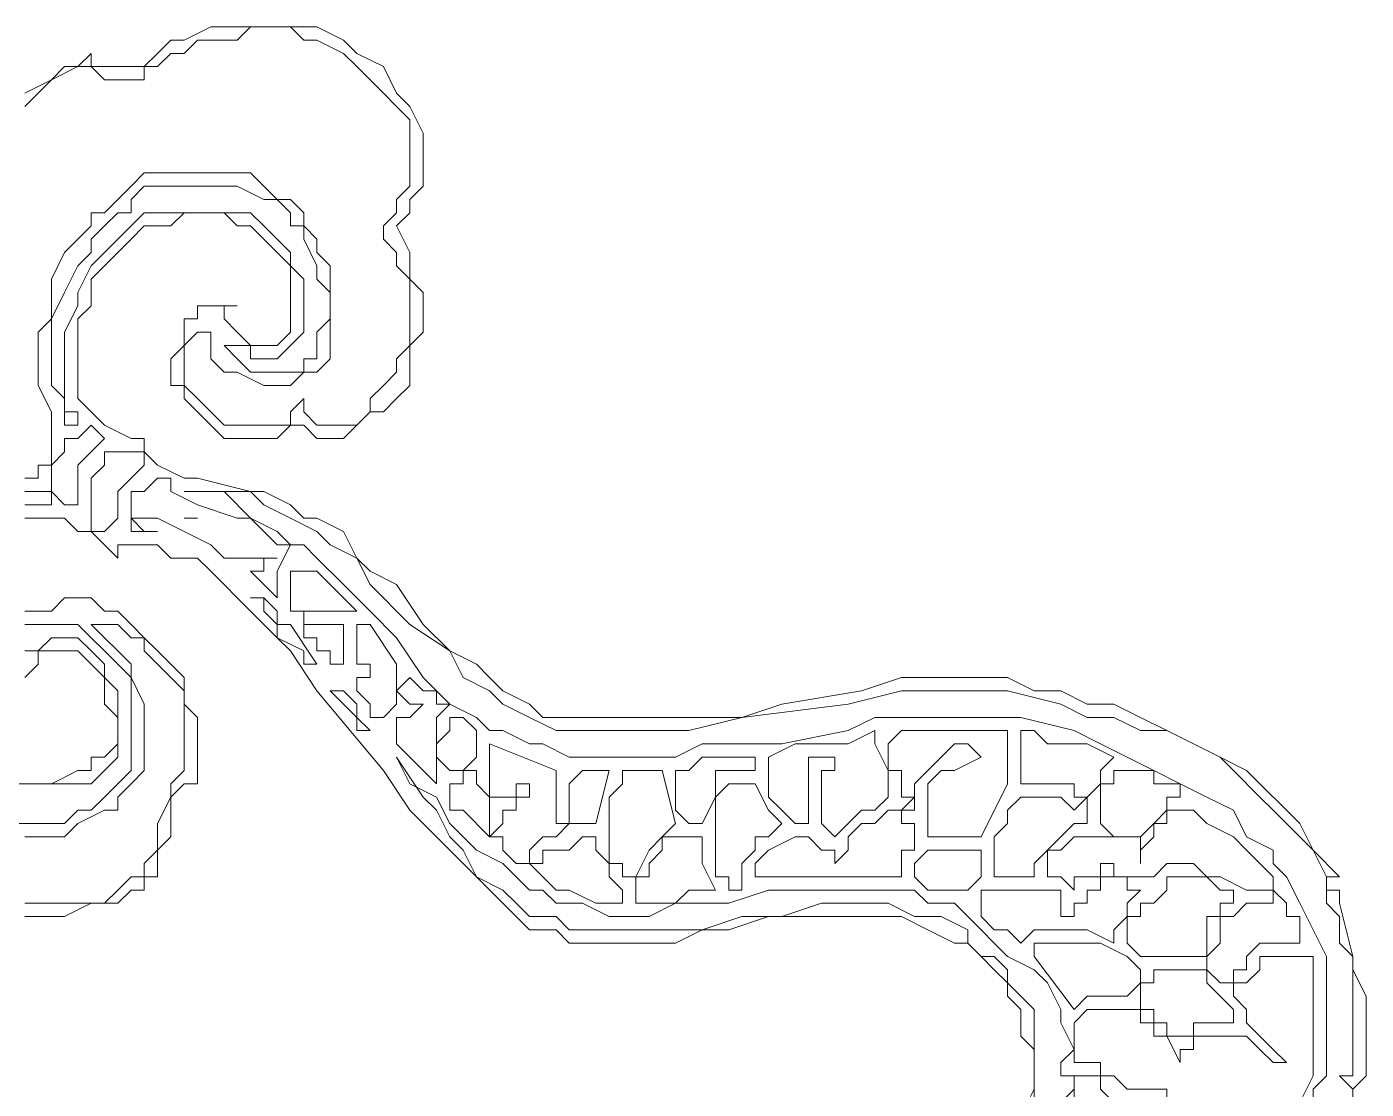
# Model space of a CAD drawing. Extents: x -66030 to 95157, y -13132 to 45879.
# Drawn here: x -15811.2 to -15417.3, y 15077 to 15389.5 of the extents above; entities that cross this region are included whole.
import ezdxf

# ---------------------------------------------------------------- set-up
doc = ezdxf.new("R2010")
doc.units = 0
doc.header["$LTSCALE"] = 100
doc.header["$MEASUREMENT"] = 0
doc.layers.get('0').update_dxf_attribs({"linetype": 'CONTINUOUS'})

msp = doc.modelspace()

# ---------------------------------------------------------------- linework, layer by layer
at = {"lineweight": 0}
for points in [[(-15811.81, 15366.05), (-15807.91, 15369.96), (-15804, 15373.86), (-15796.19, 15377.77), (-15792.28, 15377.77), (-15788.38, 15373.86), (-15784.47, 15373.86), (-15780.57, 15373.86), (-15780.57, 15373.86), (-15776.66, 15373.86), (-15776.66, 15377.77), (-15772.75, 15377.77), (-15768.85, 15381.68), (-15768.85, 15381.68), (-15764.94, 15381.68), (-15761.04, 15385.58), (-15753.22, 15385.58), (-15749.32, 15385.58), (-15745.41, 15389.49), (-15741.51, 15389.49), (-15733.69, 15389.49), (-15729.79, 15385.58), (-15725.88, 15385.58), (-15718.07, 15381.68), (-15714.16, 15377.77), (-15710.26, 15373.86), (-15706.35, 15369.96), (-15702.45, 15366.05), (-15698.54, 15362.15), (-15698.54, 15358.24), (-15698.54, 15354.34), (-15698.54, 15350.43), (-15698.54, 15346.52), (-15698.54, 15342.62), (-15698.54, 15342.62), (-15702.45, 15338.71), (-15702.45, 15334.81), (-15706.35, 15330.9), (-15706.35, 15330.9), (-15706.35, 15326.99), (-15706.35, 15326.99), (-15706.35, 15326.99), (-15702.45, 15323.09), (-15702.45, 15319.18), (-15698.54, 15315.28), (-15698.54, 15311.37), (-15698.54, 15311.37), (-15698.54, 15307.46), (-15698.54, 15303.56), (-15698.54, 15299.65), (-15698.54, 15295.75), (-15702.45, 15291.84), (-15702.45, 15287.93), (-15706.35, 15284.03), (-15710.26, 15280.12), (-15710.26, 15276.22), (-15714.16, 15272.31), (-15718.07, 15272.31), (-15721.98, 15272.31), (-15725.88, 15272.31), (-15725.88, 15272.31), (-15729.79, 15276.22), (-15729.79, 15276.22), (-15729.79, 15276.22), (-15729.79, 15276.22), (-15729.79, 15280.12), (-15729.79, 15280.12), (-15729.79, 15280.12), (-15733.69, 15276.22), (-15733.69, 15276.22), (-15733.69, 15272.31), (-15737.6, 15272.31), (-15741.51, 15272.31), (-15745.41, 15272.31), (-15749.32, 15272.31), (-15749.32, 15272.31), (-15753.22, 15272.31), (-15757.13, 15276.22), (-15757.13, 15276.22), (-15761.04, 15280.12), (-15761.04, 15280.12), (-15764.94, 15284.03), (-15764.94, 15287.93), (-15764.94, 15287.93), (-15764.94, 15291.84), (-15764.94, 15295.75), (-15761.04, 15299.65), (-15761.04, 15299.65), (-15761.04, 15299.65), (-15757.13, 15299.65), (-15757.13, 15295.75), (-15757.13, 15291.84), (-15757.13, 15291.84), (-15753.22, 15287.93), (-15749.32, 15287.93), (-15741.51, 15284.03), (-15737.6, 15284.03), (-15737.6, 15284.03), (-15733.69, 15284.03), (-15729.79, 15287.93), (-15725.88, 15287.93), (-15721.98, 15291.84), (-15721.98, 15295.75), (-15721.98, 15299.65), (-15721.98, 15303.56), (-15721.98, 15307.46), (-15721.98, 15311.37), (-15721.98, 15315.28), (-15721.98, 15319.18), (-15725.88, 15323.09), (-15725.88, 15326.99), (-15729.79, 15330.9), (-15729.79, 15334.81), (-15733.69, 15338.71), (-15737.6, 15338.71), (-15741.51, 15342.62), (-15745.41, 15346.52), (-15749.32, 15346.52), (-15757.13, 15346.52), (-15761.04, 15346.52), (-15764.94, 15346.52), (-15772.75, 15346.52), (-15776.66, 15346.52), (-15780.57, 15342.62), (-15784.47, 15338.71), (-15788.38, 15334.81), (-15792.28, 15334.81), (-15792.28, 15330.9), (-15796.19, 15326.99), (-15800.1, 15323.09), (-15804, 15315.28), (-15804, 15311.37), (-15804, 15303.56), (-15807.91, 15299.65), (-15807.91, 15295.75), (-15807.91, 15291.84), (-15807.91, 15287.93), (-15807.91, 15284.03), (-15804, 15276.22), (-15804, 15276.22), (-15804, 15272.31), (-15804, 15268.4), (-15804, 15268.4), (-15804, 15264.5), (-15804, 15264.5), (-15804, 15260.59), (-15807.91, 15260.59), (-15807.91, 15256.69), (-15811.81, 15256.69)], [(-15811.81, 15369.96), (-15804, 15373.86), (-15800.1, 15377.77), (-15796.19, 15377.77), (-15792.28, 15381.68), (-15792.28, 15377.77), (-15784.47, 15377.77), (-15784.47, 15377.77), (-15780.57, 15377.77), (-15780.57, 15377.77), (-15776.66, 15377.77), (-15772.75, 15381.68), (-15768.85, 15385.58), (-15764.94, 15385.58), (-15757.13, 15389.49), (-15749.32, 15389.49), (-15737.6, 15389.49), (-15733.69, 15389.49), (-15725.88, 15389.49), (-15718.07, 15385.58), (-15714.16, 15381.68), (-15706.35, 15377.77), (-15702.45, 15369.96), (-15698.54, 15366.05), (-15694.64, 15358.24), (-15694.64, 15354.34), (-15694.64, 15350.43), (-15694.64, 15346.52), (-15694.64, 15342.62), (-15698.54, 15338.71), (-15698.54, 15334.81), (-15702.45, 15330.9), (-15702.45, 15330.9), (-15698.54, 15323.09), (-15698.54, 15315.28), (-15694.64, 15311.37), (-15694.64, 15307.46), (-15694.64, 15303.56), (-15694.64, 15299.65), (-15698.54, 15295.75), (-15698.54, 15287.93), (-15698.54, 15284.03), (-15702.45, 15280.12), (-15706.35, 15276.22), (-15710.26, 15276.22), (-15714.16, 15272.31), (-15718.07, 15268.4), (-15718.07, 15268.4), (-15721.98, 15268.4), (-15725.88, 15268.4), (-15729.79, 15272.31), (-15733.69, 15272.31), (-15737.6, 15268.4), (-15737.6, 15268.4), (-15741.51, 15268.4), (-15745.41, 15268.4), (-15753.22, 15268.4), (-15757.13, 15272.31), (-15761.04, 15276.22), (-15761.04, 15276.22), (-15764.94, 15280.12), (-15764.94, 15284.03), (-15768.85, 15284.03), (-15768.85, 15287.93), (-15768.85, 15291.84), (-15768.85, 15291.84), (-15764.94, 15295.75), (-15764.94, 15299.65), (-15764.94, 15303.56), (-15761.04, 15303.56), (-15761.04, 15307.46), (-15757.13, 15307.46), (-15753.22, 15307.46), (-15749.32, 15307.46), (-15753.22, 15307.46), (-15753.22, 15303.56), (-15749.32, 15299.65), (-15749.32, 15299.65), (-15749.32, 15299.65), (-15745.41, 15295.75), (-15745.41, 15295.75), (-15741.51, 15295.75), (-15737.6, 15295.75), (-15733.69, 15299.65), (-15733.69, 15299.65), (-15733.69, 15303.56), (-15733.69, 15303.56), (-15733.69, 15307.46), (-15733.69, 15311.37), (-15733.69, 15315.28), (-15733.69, 15319.18), (-15737.6, 15323.09), (-15737.6, 15323.09), (-15741.51, 15326.99), (-15741.51, 15326.99), (-15745.41, 15330.9), (-15749.32, 15330.9), (-15753.22, 15334.81), (-15761.04, 15334.81), (-15764.94, 15334.81), (-15768.85, 15330.9), (-15772.75, 15330.9), (-15776.66, 15330.9), (-15780.57, 15326.99), (-15784.47, 15323.09), (-15788.38, 15319.18), (-15792.28, 15315.28), (-15792.28, 15307.46), (-15796.19, 15303.56), (-15796.19, 15295.75), (-15796.19, 15291.84), (-15796.19, 15284.03), (-15796.19, 15280.12), (-15792.28, 15276.22), (-15788.38, 15272.31), (-15788.38, 15272.31), (-15780.57, 15268.4), (-15776.66, 15268.4), (-15776.66, 15264.5), (-15772.75, 15260.59), (-15772.75, 15260.59), (-15764.94, 15256.69), (-15761.04, 15256.69), (-15745.41, 15252.78), (-15741.51, 15252.78), (-15733.69, 15248.87), (-15729.79, 15244.97), (-15725.88, 15244.97), (-15725.88, 15244.97), (-15718.07, 15241.06), (-15714.16, 15233.25), (-15710.26, 15229.34), (-15702.45, 15225.44), (-15694.64, 15213.72), (-15686.82, 15205.91), (-15679.01, 15202), (-15675.11, 15198.1), (-15671.2, 15194.19), (-15663.39, 15190.28), (-15659.48, 15186.38), (-15651.67, 15186.38), (-15647.76, 15186.38), (-15639.95, 15186.38), (-15624.33, 15186.38), (-15612.61, 15186.38), (-15600.89, 15186.38), (-15589.17, 15190.28), (-15565.74, 15194.19), (-15554.02, 15198.1), (-15538.4, 15198.1), (-15522.77, 15198.1), (-15514.96, 15194.19), (-15507.15, 15194.19), (-15499.34, 15190.28), (-15491.52, 15190.28), (-15483.71, 15186.38), (-15475.9, 15182.47), (-15468.09, 15178.57), (-15460.28, 15174.66), (-15452.47, 15170.75), (-15448.56, 15166.85), (-15440.75, 15159.04), (-15436.84, 15155.13), (-15432.94, 15147.32), (-15425.12, 15139.51), (-15429.03, 15139.51), (-15429.03, 15135.6), (-15425.12, 15135.6), (-15425.12, 15131.69), (-15425.12, 15131.69), (-15425.12, 15131.69), (-15421.22, 15116.07), (-15421.22, 15112.17), (-15417.31, 15104.35), (-15417.31, 15096.54), (-15417.31, 15088.73), (-15417.31, 15080.92), (-15421.22, 15077.01), (-15421.22, 15069.2)], [(-15811.81, 15252.78), (-15807.91, 15252.78), (-15807.91, 15252.78), (-15807.91, 15252.78), (-15804, 15252.78), (-15804, 15252.78), (-15804, 15252.78), (-15804, 15248.87), (-15804, 15248.87), (-15807.91, 15248.87), (-15807.91, 15248.87), (-15807.91, 15248.87), (-15811.81, 15248.87)], [(-15432.94, 15073.11), (-15432.94, 15077.01), (-15429.03, 15080.92), (-15429.03, 15084.82), (-15429.03, 15092.64), (-15429.03, 15100.45), (-15429.03, 15108.26), (-15429.03, 15116.07), (-15432.94, 15123.88), (-15436.84, 15131.69), (-15440.75, 15139.51), (-15444.65, 15143.41), (-15444.65, 15147.32), (-15452.47, 15151.22), (-15456.37, 15159.04), (-15464.18, 15162.94), (-15471.99, 15166.85), (-15479.81, 15170.75), (-15487.62, 15174.66), (-15495.43, 15178.57), (-15503.24, 15182.47), (-15518.87, 15186.38), (-15526.68, 15186.38), (-15538.4, 15186.38), (-15546.21, 15186.38), (-15554.02, 15186.38), (-15561.83, 15186.38), (-15569.64, 15182.47), (-15589.17, 15178.57), (-15600.89, 15178.57), (-15612.61, 15178.57), (-15620.42, 15174.66), (-15632.14, 15174.66), (-15643.86, 15174.66), (-15651.67, 15174.66), (-15659.48, 15178.57), (-15663.39, 15178.57), (-15671.2, 15182.47), (-15675.11, 15182.47), (-15679.01, 15186.38), (-15686.82, 15190.28), (-15690.73, 15194.19), (-15694.64, 15198.1), (-15702.45, 15209.81), (-15710.26, 15217.63), (-15718.07, 15225.44), (-15725.88, 15233.25), (-15729.79, 15237.16), (-15733.69, 15237.16), (-15737.6, 15241.06), (-15745.41, 15244.97), (-15753.22, 15252.78), (-15764.94, 15252.78), (-15764.94, 15252.78), (-15753.22, 15252.78), (-15745.41, 15252.78), (-15741.51, 15248.87), (-15733.69, 15244.97), (-15725.88, 15241.06), (-15721.98, 15237.16), (-15714.16, 15233.25), (-15710.26, 15225.44), (-15698.54, 15213.72), (-15686.82, 15205.91), (-15682.92, 15198.1), (-15675.11, 15194.19), (-15671.2, 15190.28), (-15663.39, 15186.38), (-15663.39, 15186.38), (-15655.58, 15182.47), (-15647.76, 15182.47), (-15639.95, 15182.47), (-15632.14, 15182.47), (-15616.52, 15182.47), (-15600.89, 15186.38), (-15569.64, 15190.28), (-15554.02, 15194.19), (-15538.4, 15194.19), (-15522.77, 15194.19), (-15507.15, 15190.28), (-15499.34, 15186.38), (-15491.52, 15186.38), (-15483.71, 15182.47), (-15475.9, 15182.47), (-15468.09, 15178.57), (-15460.28, 15174.66), (-15456.37, 15170.75), (-15448.56, 15162.94), (-15444.65, 15159.04), (-15436.84, 15151.22), (-15432.94, 15147.32), (-15429.03, 15139.51), (-15429.03, 15131.69), (-15425.12, 15127.79), (-15425.12, 15119.98), (-15421.22, 15116.07), (-15421.22, 15108.26), (-15421.22, 15100.45), (-15421.22, 15088.73), (-15421.22, 15084.82), (-15421.22, 15084.82), (-15421.22, 15080.92), (-15421.22, 15080.92), (-15425.12, 15080.92), (-15421.22, 15077.01), (-15421.22, 15073.11)], [(-15518.87, 15069.2), (-15514.96, 15077.01), (-15514.96, 15084.82), (-15514.96, 15088.73), (-15518.87, 15092.64), (-15518.87, 15100.45), (-15522.77, 15104.35), (-15522.77, 15108.26), (-15526.68, 15112.17), (-15530.58, 15116.07), (-15534.49, 15119.98), (-15538.4, 15119.98), (-15546.21, 15123.88), (-15554.02, 15127.79), (-15561.83, 15127.79), (-15569.64, 15127.79), (-15577.46, 15127.79), (-15585.27, 15127.79), (-15593.08, 15127.79), (-15604.8, 15123.88), (-15612.61, 15123.88), (-15620.42, 15119.98), (-15632.14, 15119.98), (-15639.95, 15119.98), (-15643.86, 15119.98), (-15651.67, 15119.98), (-15655.58, 15123.88), (-15659.48, 15123.88), (-15663.39, 15123.88), (-15667.29, 15127.79), (-15671.2, 15131.69), (-15679.01, 15139.51), (-15682.92, 15143.41), (-15686.82, 15147.32), (-15698.54, 15159.04), (-15706.35, 15170.75), (-15725.88, 15194.19), (-15733.69, 15205.91), (-15737.6, 15209.81), (-15745.41, 15217.63), (-15749.32, 15221.53), (-15753.22, 15225.44), (-15757.13, 15229.34), (-15761.04, 15233.25), (-15768.85, 15233.25), (-15772.75, 15237.16), (-15776.66, 15237.16), (-15784.47, 15237.16), (-15784.47, 15233.25), (-15788.38, 15237.16), (-15788.38, 15237.16), (-15792.28, 15241.06), (-15796.19, 15241.06), (-15800.1, 15244.97), (-15800.1, 15244.97), (-15804, 15244.97), (-15811.81, 15244.97)], [(-15811.81, 15217.63), (-15807.91, 15217.63), (-15804, 15217.63), (-15800.1, 15221.53), (-15792.28, 15221.53), (-15788.38, 15217.63), (-15784.47, 15217.63), (-15780.57, 15213.72), (-15776.66, 15209.81), (-15772.75, 15205.91), (-15768.85, 15202), (-15764.94, 15198.1), (-15764.94, 15194.19), (-15764.94, 15190.28), (-15761.04, 15186.38), (-15761.04, 15182.47), (-15761.04, 15174.66), (-15761.04, 15166.85), (-15764.94, 15166.85), (-15768.85, 15162.94), (-15768.85, 15159.04), (-15768.85, 15159.04), (-15768.85, 15151.22), (-15772.75, 15147.32), (-15772.75, 15147.32), (-15772.75, 15143.41), (-15772.75, 15139.51), (-15776.66, 15139.51), (-15776.66, 15135.6), (-15780.57, 15135.6), (-15784.47, 15131.69), (-15788.38, 15131.69), (-15792.28, 15131.69), (-15800.1, 15127.79), (-15807.91, 15127.79), (-15811.81, 15127.79)], [(-15811.81, 15213.72), (-15807.91, 15213.72), (-15804, 15213.72), (-15800.1, 15213.72), (-15796.19, 15213.72), (-15792.28, 15209.81), (-15788.38, 15205.91), (-15784.47, 15202), (-15784.47, 15202), (-15780.57, 15198.1), (-15780.57, 15194.19), (-15780.57, 15190.28), (-15780.57, 15186.38), (-15780.57, 15186.38), (-15780.57, 15178.57), (-15780.57, 15170.75), (-15784.47, 15166.85), (-15784.47, 15166.85), (-15788.38, 15162.94), (-15792.28, 15159.04), (-15796.19, 15159.04), (-15800.1, 15155.13), (-15804, 15155.13), (-15807.91, 15155.13), (-15815.72, 15155.13)], [(-15811.81, 15151.22), (-15807.91, 15151.22), (-15804, 15151.22), (-15800.1, 15151.22), (-15796.19, 15155.13), (-15796.19, 15155.13), (-15788.38, 15159.04), (-15784.47, 15159.04), (-15784.47, 15162.94), (-15780.57, 15166.85), (-15780.57, 15166.85), (-15776.66, 15170.75), (-15776.66, 15174.66), (-15776.66, 15182.47), (-15776.66, 15186.38), (-15776.66, 15190.28), (-15780.57, 15198.1), (-15780.57, 15202), (-15784.47, 15205.91), (-15788.38, 15209.81), (-15792.28, 15213.72), (-15788.38, 15213.72), (-15784.47, 15213.72), (-15784.47, 15213.72), (-15780.57, 15209.81), (-15776.66, 15209.81), (-15776.66, 15205.91), (-15768.85, 15198.1), (-15768.85, 15198.1), (-15764.94, 15194.19), (-15764.94, 15190.28), (-15764.94, 15186.38), (-15764.94, 15178.57), (-15764.94, 15170.75), (-15764.94, 15170.75), (-15768.85, 15166.85), (-15768.85, 15166.85), (-15768.85, 15162.94), (-15772.75, 15155.13), (-15772.75, 15155.13), (-15772.75, 15151.22), (-15772.75, 15147.32), (-15776.66, 15143.41), (-15776.66, 15139.51), (-15780.57, 15139.51), (-15784.47, 15135.6), (-15784.47, 15135.6), (-15788.38, 15131.69), (-15792.28, 15131.69), (-15811.81, 15131.69)], [(-15811.81, 15166.85), (-15804, 15166.85), (-15796.19, 15166.85), (-15792.28, 15166.85), (-15788.38, 15170.75), (-15788.38, 15170.75), (-15784.47, 15174.66), (-15784.47, 15174.66), (-15784.47, 15178.57), (-15784.47, 15182.47), (-15784.47, 15186.38), (-15784.47, 15190.28), (-15784.47, 15194.19), (-15788.38, 15198.1), (-15788.38, 15202), (-15792.28, 15205.91), (-15796.19, 15209.81), (-15796.19, 15209.81), (-15800.1, 15209.81), (-15804, 15209.81), (-15807.91, 15205.91), (-15811.81, 15205.91)], [(-15815.72, 15166.85), (-15807.91, 15166.85), (-15804, 15166.85), (-15796.19, 15170.75), (-15792.28, 15170.75), (-15792.28, 15174.66), (-15788.38, 15174.66), (-15784.47, 15178.57), (-15784.47, 15182.47), (-15784.47, 15186.38), (-15788.38, 15190.28), (-15788.38, 15194.19), (-15788.38, 15198.1), (-15792.28, 15202), (-15792.28, 15202), (-15796.19, 15205.91), (-15800.1, 15205.91), (-15800.1, 15205.91), (-15804, 15205.91), (-15807.91, 15205.91), (-15807.91, 15202), (-15807.91, 15202), (-15811.81, 15198.1)], [(-15514.96, 15073.11), (-15514.96, 15077.01), (-15514.96, 15080.92), (-15514.96, 15088.73), (-15514.96, 15092.64), (-15514.96, 15096.54), (-15514.96, 15100.45), (-15518.87, 15104.35), (-15522.77, 15108.26), (-15522.77, 15112.17), (-15526.68, 15116.07), (-15530.58, 15116.07), (-15534.49, 15119.98), (-15534.49, 15123.88), (-15542.3, 15127.79), (-15550.11, 15127.79), (-15557.93, 15131.69), (-15561.83, 15131.69), (-15569.64, 15131.69), (-15573.55, 15131.69), (-15577.46, 15131.69), (-15589.17, 15127.79), (-15600.89, 15127.79), (-15612.61, 15123.88), (-15620.42, 15123.88), (-15628.23, 15123.88), (-15632.14, 15123.88), (-15639.95, 15123.88), (-15643.86, 15123.88), (-15651.67, 15123.88), (-15655.58, 15127.79), (-15663.39, 15127.79), (-15667.29, 15131.69), (-15671.2, 15135.6), (-15679.01, 15139.51), (-15682.92, 15147.32), (-15686.82, 15151.22), (-15690.73, 15159.04), (-15694.64, 15162.94), (-15702.45, 15174.66), (-15698.54, 15166.85), (-15690.73, 15162.94), (-15686.82, 15155.13), (-15679.01, 15147.32), (-15671.2, 15143.41), (-15667.29, 15139.51), (-15663.39, 15135.6), (-15659.48, 15135.6), (-15655.58, 15131.69), (-15651.67, 15131.69), (-15647.76, 15131.69), (-15647.76, 15131.69), (-15639.95, 15127.79), (-15636.05, 15127.79), (-15628.23, 15127.79), (-15620.42, 15131.69), (-15604.8, 15131.69), (-15593.08, 15135.6), (-15585.27, 15135.6), (-15577.46, 15135.6), (-15573.55, 15135.6), (-15565.74, 15135.6), (-15557.93, 15135.6), (-15550.11, 15135.6), (-15546.21, 15131.69), (-15538.4, 15131.69), (-15530.58, 15123.88), (-15526.68, 15119.98), (-15522.77, 15116.07), (-15514.96, 15112.17), (-15511.05, 15108.26), (-15507.15, 15100.45), (-15507.15, 15096.54), (-15503.24, 15088.73), (-15503.24, 15088.73), (-15503.24, 15088.73), (-15503.24, 15092.64), (-15503.24, 15092.64), (-15503.24, 15096.54), (-15503.24, 15096.54), (-15503.24, 15096.54), (-15499.34, 15100.45), (-15495.43, 15100.45), (-15495.43, 15100.45), (-15491.52, 15100.45), (-15487.62, 15100.45), (-15483.71, 15100.45), (-15483.71, 15096.54), (-15479.81, 15096.54), (-15479.81, 15092.64), (-15475.9, 15092.64), (-15471.99, 15084.82), (-15471.99, 15088.73), (-15468.09, 15088.73), (-15468.09, 15092.64), (-15468.09, 15092.64), (-15464.18, 15092.64), (-15460.28, 15092.64), (-15460.28, 15092.64), (-15456.37, 15092.64), (-15452.47, 15092.64), (-15448.56, 15088.73), (-15444.65, 15084.82), (-15444.65, 15084.82), (-15440.75, 15084.82), (-15440.75, 15084.82), (-15440.75, 15084.82), (-15444.65, 15088.73), (-15448.56, 15092.64), (-15448.56, 15092.64), (-15452.47, 15096.54), (-15452.47, 15096.54), (-15452.47, 15100.45), (-15456.37, 15104.35), (-15456.37, 15104.35), (-15456.37, 15108.26), (-15456.37, 15108.26), (-15452.47, 15108.26), (-15448.56, 15112.17), (-15448.56, 15116.07), (-15444.65, 15116.07), (-15444.65, 15116.07), (-15440.75, 15116.07), (-15440.75, 15116.07), (-15436.84, 15116.07), (-15436.84, 15116.07), (-15436.84, 15116.07), (-15432.94, 15116.07), (-15432.94, 15116.07), (-15432.94, 15116.07), (-15432.94, 15112.17), (-15432.94, 15108.26), (-15432.94, 15100.45), (-15432.94, 15092.64), (-15432.94, 15084.82), (-15432.94, 15080.92), (-15436.84, 15073.11)], [(-15475.9, 15073.11), (-15475.9, 15077.01), (-15479.81, 15077.01), (-15483.71, 15077.01), (-15483.71, 15077.01), (-15487.62, 15077.01), (-15491.52, 15080.92), (-15495.43, 15080.92), (-15495.43, 15084.82), (-15499.34, 15084.82), (-15499.34, 15084.82), (-15503.24, 15084.82), (-15503.24, 15084.82), (-15503.24, 15088.73), (-15507.15, 15084.82), (-15507.15, 15084.82), (-15507.15, 15080.92), (-15503.24, 15080.92), (-15503.24, 15077.01), (-15507.15, 15073.11)], [(-15503.24, 15073.11), (-15503.24, 15077.01), (-15503.24, 15080.92), (-15499.34, 15080.92), (-15495.43, 15080.92), (-15495.43, 15077.01), (-15491.52, 15073.11)]]:
    msp.add_lwpolyline(points, dxfattribs=at)
for points in [[(-15729.79, 15326.99), (-15725.88, 15319.18), (-15725.88, 15315.28), (-15721.98, 15311.37), (-15721.98, 15307.46), (-15721.98, 15303.56), (-15725.88, 15299.65), (-15725.88, 15295.75), (-15725.88, 15291.84), (-15729.79, 15291.84), (-15729.79, 15287.93), (-15733.69, 15287.93), (-15737.6, 15287.93), (-15741.51, 15287.93), (-15745.41, 15287.93), (-15749.32, 15291.84), (-15753.22, 15295.75), (-15745.41, 15295.75), (-15745.41, 15291.84), (-15741.51, 15291.84), (-15737.6, 15291.84), (-15737.6, 15291.84), (-15733.69, 15295.75), (-15733.69, 15295.75), (-15733.69, 15295.75), (-15729.79, 15299.65), (-15729.79, 15303.56), (-15729.79, 15307.46), (-15729.79, 15315.28), (-15733.69, 15319.18), (-15733.69, 15323.09), (-15737.6, 15326.99), (-15741.51, 15330.9), (-15741.51, 15330.9), (-15745.41, 15334.81), (-15757.13, 15334.81), (-15761.04, 15334.81), (-15764.94, 15334.81), (-15768.85, 15334.81), (-15776.66, 15334.81), (-15780.57, 15330.9), (-15780.57, 15330.9), (-15784.47, 15326.99), (-15784.47, 15326.99), (-15788.38, 15323.09), (-15788.38, 15323.09), (-15792.28, 15319.18), (-15796.19, 15311.37), (-15796.19, 15307.46), (-15800.1, 15299.65), (-15800.1, 15291.84), (-15800.1, 15287.93), (-15800.1, 15280.12), (-15800.1, 15280.12), (-15800.1, 15276.22), (-15796.19, 15276.22), (-15796.19, 15276.22), (-15796.19, 15272.31), (-15796.19, 15272.31), (-15796.19, 15272.31), (-15800.1, 15272.31), (-15800.1, 15276.22), (-15800.1, 15276.22), (-15800.1, 15280.12), (-15804, 15284.03), (-15804, 15284.03), (-15804, 15295.75), (-15804, 15303.56), (-15800.1, 15311.37), (-15796.19, 15319.18), (-15792.28, 15323.09), (-15792.28, 15326.99), (-15788.38, 15330.9), (-15784.47, 15334.81), (-15780.57, 15334.81), (-15780.57, 15338.71), (-15776.66, 15342.62), (-15772.75, 15342.62), (-15768.85, 15342.62), (-15764.94, 15342.62), (-15761.04, 15342.62), (-15757.13, 15342.62), (-15749.32, 15342.62), (-15741.51, 15338.71), (-15737.6, 15338.71), (-15733.69, 15334.81), (-15733.69, 15330.9), (-15729.79, 15330.9), (-15729.79, 15326.99)], [(-15788.38, 15268.4), (-15792.28, 15264.5), (-15796.19, 15260.59), (-15796.19, 15252.78), (-15796.19, 15248.87), (-15800.1, 15248.87), (-15800.1, 15248.87), (-15800.1, 15248.87), (-15800.1, 15248.87), (-15804, 15252.78), (-15804, 15256.69), (-15804, 15256.69), (-15804, 15260.59), (-15800.1, 15264.5), (-15800.1, 15264.5), (-15800.1, 15268.4), (-15796.19, 15268.4), (-15796.19, 15268.4), (-15792.28, 15272.31), (-15792.28, 15272.31), (-15788.38, 15268.4), (-15788.38, 15268.4)], [(-15776.66, 15260.59), (-15780.57, 15256.69), (-15784.47, 15252.78), (-15784.47, 15248.87), (-15784.47, 15244.97), (-15788.38, 15241.06), (-15788.38, 15241.06), (-15788.38, 15241.06), (-15788.38, 15241.06), (-15792.28, 15241.06), (-15792.28, 15244.97), (-15792.28, 15244.97), (-15792.28, 15248.87), (-15792.28, 15252.78), (-15792.28, 15256.69), (-15788.38, 15260.59), (-15788.38, 15260.59), (-15788.38, 15264.5), (-15784.47, 15264.5), (-15780.57, 15264.5), (-15780.57, 15264.5), (-15776.66, 15264.5), (-15776.66, 15260.59)], [(-15768.85, 15252.78), (-15761.04, 15248.87), (-15749.32, 15244.97), (-15745.41, 15244.97), (-15741.51, 15241.06), (-15737.6, 15237.16), (-15733.69, 15237.16), (-15737.6, 15229.34), (-15737.6, 15225.44), (-15737.6, 15221.53), (-15737.6, 15221.53), (-15737.6, 15221.53), (-15741.51, 15225.44), (-15741.51, 15225.44), (-15745.41, 15229.34), (-15745.41, 15229.34), (-15745.41, 15229.34), (-15741.51, 15229.34), (-15741.51, 15233.25), (-15737.6, 15233.25), (-15737.6, 15233.25), (-15737.6, 15233.25), (-15737.6, 15233.25), (-15741.51, 15233.25), (-15741.51, 15233.25), (-15745.41, 15233.25), (-15745.41, 15233.25), (-15745.41, 15233.25), (-15749.32, 15233.25), (-15749.32, 15233.25), (-15749.32, 15233.25), (-15753.22, 15233.25), (-15757.13, 15237.16), (-15764.94, 15241.06), (-15772.75, 15244.97), (-15776.66, 15244.97), (-15780.57, 15244.97), (-15780.57, 15244.97), (-15780.57, 15244.97), (-15780.57, 15244.97), (-15776.66, 15241.06), (-15776.66, 15241.06), (-15776.66, 15241.06), (-15772.75, 15241.06), (-15772.75, 15241.06), (-15772.75, 15241.06), (-15772.75, 15241.06), (-15776.66, 15241.06), (-15780.57, 15241.06), (-15780.57, 15241.06), (-15780.57, 15241.06), (-15780.57, 15244.97), (-15780.57, 15244.97), (-15780.57, 15248.87), (-15780.57, 15252.78), (-15776.66, 15252.78), (-15772.75, 15256.69), (-15772.75, 15256.69), (-15768.85, 15256.69), (-15768.85, 15252.78), (-15768.85, 15252.78)], [(-15761.04, 15244.97), (-15764.94, 15244.97), (-15764.94, 15244.97), (-15764.94, 15244.97), (-15764.94, 15244.97), (-15764.94, 15244.97), (-15764.94, 15244.97), (-15764.94, 15244.97), (-15764.94, 15244.97), (-15761.04, 15244.97)], [(-15714.16, 15217.63), (-15714.16, 15217.63), (-15718.07, 15217.63), (-15718.07, 15217.63), (-15721.98, 15217.63), (-15725.88, 15217.63), (-15725.88, 15217.63), (-15729.79, 15217.63), (-15729.79, 15213.72), (-15729.79, 15217.63), (-15733.69, 15217.63), (-15733.69, 15217.63), (-15733.69, 15221.53), (-15733.69, 15225.44), (-15733.69, 15229.34), (-15729.79, 15229.34), (-15729.79, 15229.34), (-15725.88, 15229.34), (-15721.98, 15225.44), (-15718.07, 15221.53), (-15718.07, 15221.53), (-15714.16, 15217.63)], [(-15725.88, 15202), (-15729.79, 15202), (-15729.79, 15205.91), (-15737.6, 15209.81), (-15737.6, 15213.72), (-15741.51, 15217.63), (-15741.51, 15221.53), (-15745.41, 15221.53), (-15741.51, 15221.53), (-15737.6, 15217.63), (-15737.6, 15213.72), (-15733.69, 15213.72), (-15725.88, 15202)], [(-15718.07, 15202), (-15718.07, 15202), (-15721.98, 15202), (-15721.98, 15202), (-15721.98, 15205.91), (-15725.88, 15205.91), (-15725.88, 15209.81), (-15729.79, 15209.81), (-15729.79, 15213.72), (-15729.79, 15213.72), (-15725.88, 15213.72), (-15725.88, 15213.72), (-15721.98, 15213.72), (-15721.98, 15213.72), (-15721.98, 15213.72), (-15718.07, 15213.72), (-15718.07, 15213.72), (-15718.07, 15209.81), (-15718.07, 15205.91), (-15718.07, 15202), (-15718.07, 15202)], [(-15702.45, 15202), (-15702.45, 15202), (-15702.45, 15198.1), (-15702.45, 15194.19), (-15702.45, 15194.19), (-15702.45, 15190.28), (-15702.45, 15190.28), (-15706.35, 15186.38), (-15710.26, 15186.38), (-15710.26, 15190.28), (-15710.26, 15190.28), (-15714.16, 15194.19), (-15714.16, 15198.1), (-15714.16, 15198.1), (-15714.16, 15198.1), (-15710.26, 15198.1), (-15710.26, 15198.1), (-15710.26, 15198.1), (-15710.26, 15202), (-15710.26, 15202), (-15714.16, 15202), (-15714.16, 15202), (-15714.16, 15205.91), (-15714.16, 15205.91), (-15714.16, 15209.81), (-15714.16, 15209.81), (-15714.16, 15213.72), (-15714.16, 15213.72), (-15710.26, 15213.72), (-15702.45, 15202)], [(-15690.73, 15186.38), (-15690.73, 15182.47), (-15690.73, 15182.47), (-15690.73, 15178.57), (-15690.73, 15178.57), (-15690.73, 15174.66), (-15690.73, 15166.85), (-15694.64, 15170.75), (-15698.54, 15174.66), (-15702.45, 15178.57), (-15702.45, 15182.47), (-15702.45, 15182.47), (-15702.45, 15182.47), (-15702.45, 15186.38), (-15702.45, 15186.38), (-15698.54, 15186.38), (-15694.64, 15190.28), (-15698.54, 15190.28), (-15698.54, 15190.28), (-15698.54, 15190.28), (-15702.45, 15194.19), (-15698.54, 15198.1), (-15698.54, 15198.1), (-15698.54, 15198.1), (-15694.64, 15194.19), (-15690.73, 15194.19), (-15690.73, 15190.28), (-15686.82, 15190.28), (-15686.82, 15190.28), (-15690.73, 15186.38)], [(-15710.26, 15182.47), (-15710.26, 15182.47), (-15714.16, 15182.47), (-15714.16, 15182.47), (-15714.16, 15186.38), (-15714.16, 15186.38), (-15714.16, 15186.38), (-15718.07, 15190.28), (-15718.07, 15190.28), (-15721.98, 15194.19), (-15721.98, 15194.19), (-15721.98, 15194.19), (-15718.07, 15194.19), (-15718.07, 15194.19), (-15718.07, 15194.19), (-15714.16, 15190.28), (-15714.16, 15186.38), (-15714.16, 15186.38), (-15710.26, 15182.47)], [(-15679.01, 15182.47), (-15679.01, 15178.57), (-15679.01, 15178.57), (-15679.01, 15174.66), (-15679.01, 15174.66), (-15679.01, 15174.66), (-15682.92, 15170.75), (-15682.92, 15170.75), (-15686.82, 15170.75), (-15686.82, 15170.75), (-15686.82, 15170.75), (-15686.82, 15170.75), (-15686.82, 15170.75), (-15690.73, 15174.66), (-15690.73, 15174.66), (-15690.73, 15178.57), (-15686.82, 15182.47), (-15686.82, 15182.47), (-15686.82, 15182.47), (-15686.82, 15186.38), (-15682.92, 15186.38), (-15682.92, 15186.38), (-15679.01, 15182.47), (-15679.01, 15182.47)], [(-15561.83, 15182.47), (-15561.83, 15178.57), (-15557.93, 15170.75), (-15557.93, 15166.85), (-15557.93, 15162.94), (-15561.83, 15159.04), (-15565.74, 15159.04), (-15565.74, 15159.04), (-15569.64, 15155.13), (-15569.64, 15155.13), (-15573.55, 15151.22), (-15573.55, 15151.22), (-15577.46, 15155.13), (-15577.46, 15155.13), (-15577.46, 15155.13), (-15577.46, 15155.13), (-15577.46, 15155.13), (-15577.46, 15159.04), (-15577.46, 15166.85), (-15577.46, 15166.85), (-15577.46, 15170.75), (-15577.46, 15170.75), (-15573.55, 15170.75), (-15573.55, 15170.75), (-15573.55, 15170.75), (-15573.55, 15174.66), (-15573.55, 15174.66), (-15573.55, 15174.66), (-15577.46, 15174.66), (-15577.46, 15174.66), (-15581.36, 15174.66), (-15581.36, 15170.75), (-15581.36, 15170.75), (-15581.36, 15162.94), (-15581.36, 15159.04), (-15581.36, 15155.13), (-15585.27, 15155.13), (-15585.27, 15155.13), (-15585.27, 15155.13), (-15589.17, 15159.04), (-15589.17, 15159.04), (-15593.08, 15162.94), (-15593.08, 15166.85), (-15593.08, 15170.75), (-15593.08, 15170.75), (-15593.08, 15174.66), (-15593.08, 15174.66), (-15593.08, 15174.66), (-15585.27, 15178.57), (-15577.46, 15178.57), (-15569.64, 15178.57), (-15561.83, 15182.47), (-15561.83, 15182.47)], [(-15522.77, 15182.47), (-15522.77, 15174.66), (-15522.77, 15170.75), (-15522.77, 15166.85), (-15530.58, 15151.22), (-15534.49, 15151.22), (-15542.3, 15151.22), (-15542.3, 15151.22), (-15546.21, 15151.22), (-15546.21, 15151.22), (-15546.21, 15155.13), (-15546.21, 15155.13), (-15546.21, 15159.04), (-15546.21, 15159.04), (-15546.21, 15162.94), (-15546.21, 15166.85), (-15542.3, 15170.75), (-15542.3, 15170.75), (-15538.4, 15170.75), (-15530.58, 15174.66), (-15530.58, 15174.66), (-15534.49, 15178.57), (-15534.49, 15178.57), (-15534.49, 15178.57), (-15538.4, 15178.57), (-15542.3, 15174.66), (-15546.21, 15170.75), (-15546.21, 15170.75), (-15550.11, 15166.85), (-15550.11, 15159.04), (-15554.02, 15159.04), (-15550.11, 15162.94), (-15550.11, 15162.94), (-15554.02, 15162.94), (-15554.02, 15166.85), (-15554.02, 15166.85), (-15554.02, 15166.85), (-15554.02, 15170.75), (-15557.93, 15170.75), (-15557.93, 15174.66), (-15557.93, 15178.57), (-15557.93, 15178.57), (-15554.02, 15182.47), (-15554.02, 15182.47), (-15550.11, 15182.47), (-15546.21, 15182.47), (-15542.3, 15182.47), (-15538.4, 15182.47), (-15530.58, 15182.47), (-15526.68, 15182.47), (-15522.77, 15182.47)], [(-15491.52, 15174.66), (-15495.43, 15170.75), (-15495.43, 15166.85), (-15499.34, 15162.94), (-15499.34, 15159.04), (-15499.34, 15155.13), (-15503.24, 15155.13), (-15507.15, 15151.22), (-15511.05, 15147.32), (-15511.05, 15147.32), (-15514.96, 15143.41), (-15514.96, 15139.51), (-15522.77, 15139.51), (-15522.77, 15139.51), (-15526.68, 15139.51), (-15526.68, 15139.51), (-15526.68, 15143.41), (-15526.68, 15147.32), (-15526.68, 15147.32), (-15526.68, 15151.22), (-15522.77, 15155.13), (-15522.77, 15159.04), (-15518.87, 15162.94), (-15514.96, 15162.94), (-15514.96, 15162.94), (-15511.05, 15162.94), (-15507.15, 15162.94), (-15503.24, 15159.04), (-15499.34, 15162.94), (-15499.34, 15162.94), (-15499.34, 15162.94), (-15503.24, 15162.94), (-15503.24, 15166.85), (-15507.15, 15166.85), (-15514.96, 15166.85), (-15514.96, 15166.85), (-15518.87, 15166.85), (-15518.87, 15166.85), (-15518.87, 15170.75), (-15518.87, 15170.75), (-15518.87, 15170.75), (-15518.87, 15174.66), (-15518.87, 15178.57), (-15518.87, 15178.57), (-15518.87, 15178.57), (-15518.87, 15182.47), (-15514.96, 15182.47), (-15511.05, 15178.57), (-15503.24, 15178.57), (-15499.34, 15178.57), (-15491.52, 15174.66)], [(-15655.58, 15170.75), (-15655.58, 15170.75), (-15655.58, 15166.85), (-15655.58, 15162.94), (-15655.58, 15159.04), (-15655.58, 15159.04), (-15655.58, 15155.13), (-15651.67, 15155.13), (-15655.58, 15151.22), (-15659.48, 15151.22), (-15663.39, 15147.32), (-15663.39, 15143.41), (-15667.29, 15143.41), (-15667.29, 15143.41), (-15667.29, 15143.41), (-15671.2, 15147.32), (-15671.2, 15151.22), (-15675.11, 15151.22), (-15671.2, 15155.13), (-15671.2, 15159.04), (-15667.29, 15159.04), (-15667.29, 15162.94), (-15663.39, 15162.94), (-15663.39, 15166.85), (-15663.39, 15166.85), (-15663.39, 15166.85), (-15667.29, 15166.85), (-15667.29, 15162.94), (-15671.2, 15162.94), (-15671.2, 15162.94), (-15671.2, 15162.94), (-15675.11, 15162.94), (-15675.11, 15166.85), (-15675.11, 15170.75), (-15675.11, 15174.66), (-15675.11, 15174.66), (-15675.11, 15178.57), (-15675.11, 15178.57), (-15655.58, 15170.75)], [(-15596.99, 15174.66), (-15596.99, 15170.75), (-15596.99, 15170.75), (-15596.99, 15170.75), (-15596.99, 15170.75), (-15600.89, 15170.75), (-15604.8, 15170.75), (-15604.8, 15170.75), (-15608.7, 15170.75), (-15608.7, 15166.85), (-15608.7, 15162.94), (-15612.61, 15155.13), (-15612.61, 15155.13), (-15616.52, 15155.13), (-15616.52, 15155.13), (-15616.52, 15155.13), (-15620.42, 15159.04), (-15620.42, 15162.94), (-15620.42, 15170.75), (-15616.52, 15170.75), (-15612.61, 15174.66), (-15604.8, 15174.66), (-15600.89, 15174.66), (-15596.99, 15174.66), (-15596.99, 15174.66), (-15596.99, 15174.66)], [(-15679.01, 15170.75), (-15679.01, 15166.85), (-15679.01, 15166.85), (-15675.11, 15162.94), (-15675.11, 15159.04), (-15675.11, 15155.13), (-15675.11, 15155.13), (-15675.11, 15151.22), (-15682.92, 15159.04), (-15686.82, 15159.04), (-15686.82, 15162.94), (-15686.82, 15162.94), (-15686.82, 15166.85), (-15682.92, 15166.85), (-15682.92, 15170.75), (-15679.01, 15170.75)], [(-15639.95, 15170.75), (-15643.86, 15155.13), (-15643.86, 15155.13), (-15647.76, 15155.13), (-15647.76, 15155.13), (-15647.76, 15155.13), (-15651.67, 15155.13), (-15651.67, 15159.04), (-15651.67, 15159.04), (-15651.67, 15162.94), (-15651.67, 15166.85), (-15651.67, 15166.85), (-15647.76, 15170.75), (-15647.76, 15170.75), (-15643.86, 15170.75), (-15639.95, 15170.75)], [(-15620.42, 15155.13), (-15624.33, 15151.22), (-15628.23, 15147.32), (-15632.14, 15139.51), (-15632.14, 15139.51), (-15636.05, 15139.51), (-15636.05, 15143.41), (-15636.05, 15143.41), (-15639.95, 15143.41), (-15639.95, 15147.32), (-15639.95, 15147.32), (-15639.95, 15151.22), (-15639.95, 15155.13), (-15639.95, 15159.04), (-15639.95, 15162.94), (-15639.95, 15162.94), (-15636.05, 15166.85), (-15636.05, 15170.75), (-15632.14, 15170.75), (-15628.23, 15170.75), (-15628.23, 15170.75), (-15624.33, 15170.75), (-15620.42, 15155.13)], [(-15471.99, 15162.94), (-15471.99, 15162.94), (-15471.99, 15162.94), (-15471.99, 15162.94), (-15475.9, 15162.94), (-15475.9, 15159.04), (-15479.81, 15155.13), (-15483.71, 15151.22), (-15483.71, 15151.22), (-15483.71, 15147.32), (-15483.71, 15143.41), (-15483.71, 15143.41), (-15483.71, 15143.41), (-15483.71, 15147.32), (-15479.81, 15151.22), (-15479.81, 15155.13), (-15475.9, 15155.13), (-15475.9, 15159.04), (-15471.99, 15159.04), (-15471.99, 15159.04), (-15468.09, 15159.04), (-15468.09, 15159.04), (-15464.18, 15155.13), (-15456.37, 15151.22), (-15456.37, 15151.22), (-15452.47, 15147.32), (-15444.65, 15139.51), (-15444.65, 15135.6), (-15440.75, 15131.69), (-15440.75, 15127.79), (-15436.84, 15127.79), (-15436.84, 15123.88), (-15436.84, 15123.88), (-15436.84, 15119.98), (-15436.84, 15119.98), (-15440.75, 15119.98), (-15444.65, 15119.98), (-15448.56, 15119.98), (-15448.56, 15119.98), (-15452.47, 15116.07), (-15452.47, 15116.07), (-15452.47, 15112.17), (-15456.37, 15112.17), (-15456.37, 15108.26), (-15456.37, 15108.26), (-15460.28, 15108.26), (-15464.18, 15112.17), (-15464.18, 15116.07), (-15468.09, 15116.07), (-15468.09, 15116.07), (-15471.99, 15116.07), (-15475.9, 15116.07), (-15475.9, 15116.07), (-15479.81, 15116.07), (-15479.81, 15116.07), (-15479.81, 15116.07), (-15479.81, 15116.07), (-15483.71, 15116.07), (-15483.71, 15116.07), (-15487.62, 15119.98), (-15487.62, 15119.98), (-15487.62, 15119.98), (-15487.62, 15119.98), (-15487.62, 15123.88), (-15487.62, 15127.79), (-15483.71, 15127.79), (-15483.71, 15131.69), (-15483.71, 15131.69), (-15479.81, 15131.69), (-15475.9, 15135.6), (-15475.9, 15139.51), (-15471.99, 15139.51), (-15471.99, 15139.51), (-15468.09, 15139.51), (-15464.18, 15139.51), (-15460.28, 15135.6), (-15460.28, 15135.6), (-15456.37, 15135.6), (-15456.37, 15135.6), (-15456.37, 15131.69), (-15460.28, 15131.69), (-15460.28, 15127.79), (-15464.18, 15127.79), (-15464.18, 15123.88), (-15464.18, 15123.88), (-15464.18, 15119.98), (-15464.18, 15119.98), (-15464.18, 15116.07), (-15460.28, 15119.98), (-15460.28, 15119.98), (-15460.28, 15119.98), (-15460.28, 15123.88), (-15460.28, 15123.88), (-15460.28, 15127.79), (-15456.37, 15127.79), (-15456.37, 15127.79), (-15452.47, 15131.69), (-15448.56, 15131.69), (-15444.65, 15131.69), (-15444.65, 15131.69), (-15444.65, 15135.6), (-15448.56, 15135.6), (-15448.56, 15135.6), (-15452.47, 15135.6), (-15452.47, 15135.6), (-15460.28, 15139.51), (-15464.18, 15139.51), (-15468.09, 15143.41), (-15471.99, 15143.41), (-15475.9, 15143.41), (-15479.81, 15139.51), (-15479.81, 15139.51), (-15487.62, 15139.51), (-15491.52, 15139.51), (-15491.52, 15143.41), (-15495.43, 15143.41), (-15495.43, 15139.51), (-15499.34, 15139.51), (-15499.34, 15139.51), (-15503.24, 15139.51), (-15503.24, 15135.6), (-15503.24, 15135.6), (-15507.15, 15139.51), (-15511.05, 15139.51), (-15511.05, 15139.51), (-15511.05, 15139.51), (-15511.05, 15143.41), (-15511.05, 15143.41), (-15511.05, 15147.32), (-15507.15, 15147.32), (-15507.15, 15147.32), (-15503.24, 15151.22), (-15503.24, 15151.22), (-15499.34, 15151.22), (-15491.52, 15151.22), (-15487.62, 15151.22), (-15483.71, 15151.22), (-15487.62, 15151.22), (-15487.62, 15151.22), (-15491.52, 15151.22), (-15495.43, 15155.13), (-15495.43, 15155.13), (-15495.43, 15155.13), (-15495.43, 15159.04), (-15495.43, 15166.85), (-15491.52, 15166.85), (-15491.52, 15170.75), (-15487.62, 15170.75), (-15487.62, 15170.75), (-15483.71, 15170.75), (-15483.71, 15170.75), (-15479.81, 15170.75), (-15479.81, 15166.85), (-15475.9, 15166.85), (-15471.99, 15166.85), (-15471.99, 15162.94)], [(-15593.08, 15159.04), (-15589.17, 15155.13), (-15593.08, 15151.22), (-15596.99, 15151.22), (-15596.99, 15147.32), (-15596.99, 15147.32), (-15600.89, 15143.41), (-15600.89, 15143.41), (-15600.89, 15139.51), (-15600.89, 15139.51), (-15600.89, 15139.51), (-15600.89, 15135.6), (-15600.89, 15135.6), (-15604.8, 15135.6), (-15604.8, 15139.51), (-15608.7, 15139.51), (-15608.7, 15143.41), (-15608.7, 15147.32), (-15608.7, 15155.13), (-15608.7, 15159.04), (-15608.7, 15159.04), (-15608.7, 15162.94), (-15604.8, 15166.85), (-15604.8, 15166.85), (-15600.89, 15166.85), (-15600.89, 15166.85), (-15596.99, 15166.85), (-15593.08, 15159.04)], [(-15550.11, 15151.22), (-15550.11, 15147.32), (-15554.02, 15147.32), (-15554.02, 15143.41), (-15554.02, 15139.51), (-15573.55, 15139.51), (-15585.27, 15139.51), (-15593.08, 15139.51), (-15596.99, 15139.51), (-15596.99, 15139.51), (-15596.99, 15139.51), (-15596.99, 15143.41), (-15596.99, 15143.41), (-15593.08, 15147.32), (-15593.08, 15147.32), (-15593.08, 15147.32), (-15585.27, 15151.22), (-15581.36, 15151.22), (-15581.36, 15151.22), (-15581.36, 15151.22), (-15577.46, 15147.32), (-15573.55, 15147.32), (-15573.55, 15147.32), (-15573.55, 15147.32), (-15573.55, 15143.41), (-15573.55, 15143.41), (-15569.64, 15147.32), (-15569.64, 15147.32), (-15569.64, 15147.32), (-15569.64, 15151.22), (-15569.64, 15151.22), (-15569.64, 15151.22), (-15569.64, 15151.22), (-15565.74, 15155.13), (-15565.74, 15155.13), (-15561.83, 15155.13), (-15557.93, 15159.04), (-15554.02, 15159.04), (-15554.02, 15159.04), (-15554.02, 15155.13), (-15550.11, 15155.13), (-15550.11, 15155.13), (-15550.11, 15155.13), (-15550.11, 15151.22)], [(-15636.05, 15135.6), (-15636.05, 15135.6), (-15636.05, 15135.6), (-15636.05, 15131.69), (-15636.05, 15131.69), (-15639.95, 15131.69), (-15643.86, 15131.69), (-15651.67, 15135.6), (-15655.58, 15135.6), (-15659.48, 15139.51), (-15659.48, 15139.51), (-15659.48, 15139.51), (-15663.39, 15143.41), (-15659.48, 15143.41), (-15659.48, 15147.32), (-15655.58, 15147.32), (-15651.67, 15147.32), (-15647.76, 15151.22), (-15643.86, 15151.22), (-15643.86, 15147.32), (-15643.86, 15147.32), (-15639.95, 15143.41), (-15639.95, 15139.51), (-15639.95, 15139.51), (-15636.05, 15135.6), (-15636.05, 15135.6)], [(-15612.61, 15147.32), (-15612.61, 15147.32), (-15612.61, 15143.41), (-15608.7, 15135.6), (-15616.52, 15135.6), (-15620.42, 15131.69), (-15624.33, 15131.69), (-15624.33, 15131.69), (-15628.23, 15131.69), (-15632.14, 15131.69), (-15632.14, 15135.6), (-15632.14, 15139.51), (-15628.23, 15139.51), (-15628.23, 15143.41), (-15624.33, 15147.32), (-15624.33, 15151.22), (-15620.42, 15151.22), (-15620.42, 15151.22), (-15616.52, 15151.22), (-15612.61, 15151.22), (-15612.61, 15147.32)], [(-15530.58, 15143.41), (-15530.58, 15143.41), (-15530.58, 15139.51), (-15530.58, 15139.51), (-15530.58, 15139.51), (-15534.49, 15135.6), (-15534.49, 15135.6), (-15534.49, 15135.6), (-15538.4, 15135.6), (-15538.4, 15135.6), (-15542.3, 15135.6), (-15546.21, 15135.6), (-15550.11, 15139.51), (-15550.11, 15139.51), (-15550.11, 15139.51), (-15550.11, 15139.51), (-15550.11, 15143.41), (-15550.11, 15143.41), (-15550.11, 15143.41), (-15546.21, 15147.32), (-15542.3, 15147.32), (-15538.4, 15147.32), (-15538.4, 15147.32), (-15534.49, 15147.32), (-15530.58, 15147.32), (-15530.58, 15147.32), (-15530.58, 15147.32), (-15530.58, 15143.41)], [(-15483.71, 15135.6), (-15487.62, 15131.69), (-15487.62, 15127.79), (-15491.52, 15123.88), (-15491.52, 15123.88), (-15491.52, 15119.98), (-15499.34, 15123.88), (-15503.24, 15123.88), (-15507.15, 15123.88), (-15507.15, 15123.88), (-15511.05, 15123.88), (-15514.96, 15123.88), (-15518.87, 15119.98), (-15518.87, 15119.98), (-15522.77, 15123.88), (-15522.77, 15123.88), (-15526.68, 15123.88), (-15530.58, 15127.79), (-15530.58, 15131.69), (-15530.58, 15131.69), (-15530.58, 15135.6), (-15526.68, 15135.6), (-15526.68, 15135.6), (-15522.77, 15135.6), (-15514.96, 15135.6), (-15511.05, 15135.6), (-15511.05, 15135.6), (-15507.15, 15135.6), (-15507.15, 15131.69), (-15507.15, 15131.69), (-15507.15, 15131.69), (-15507.15, 15127.79), (-15507.15, 15127.79), (-15507.15, 15127.79), (-15503.24, 15127.79), (-15503.24, 15127.79), (-15503.24, 15131.69), (-15503.24, 15131.69), (-15503.24, 15131.69), (-15499.34, 15131.69), (-15499.34, 15135.6), (-15495.43, 15135.6), (-15495.43, 15139.51), (-15491.52, 15139.51), (-15487.62, 15139.51), (-15487.62, 15135.6), (-15483.71, 15135.6)], [(-15483.71, 15112.17), (-15483.71, 15112.17), (-15483.71, 15108.26), (-15483.71, 15108.26), (-15487.62, 15104.35), (-15487.62, 15104.35), (-15491.52, 15104.35), (-15495.43, 15104.35), (-15499.34, 15104.35), (-15503.24, 15100.45), (-15503.24, 15100.45), (-15514.96, 15116.07), (-15514.96, 15119.98), (-15511.05, 15119.98), (-15511.05, 15119.98), (-15511.05, 15119.98), (-15507.15, 15119.98), (-15503.24, 15119.98), (-15499.34, 15119.98), (-15495.43, 15119.98), (-15487.62, 15116.07), (-15483.71, 15112.17)], [(-15460.28, 15104.35), (-15460.28, 15104.35), (-15456.37, 15100.45), (-15456.37, 15100.45), (-15456.37, 15100.45), (-15456.37, 15096.54), (-15460.28, 15096.54), (-15464.18, 15096.54), (-15468.09, 15096.54), (-15468.09, 15092.64), (-15471.99, 15092.64), (-15471.99, 15092.64), (-15475.9, 15092.64), (-15475.9, 15096.54), (-15479.81, 15096.54), (-15479.81, 15100.45), (-15483.71, 15100.45), (-15483.71, 15104.35), (-15483.71, 15108.26), (-15479.81, 15108.26), (-15479.81, 15112.17), (-15475.9, 15112.17), (-15475.9, 15112.17), (-15471.99, 15112.17), (-15471.99, 15112.17), (-15468.09, 15112.17), (-15464.18, 15112.17), (-15464.18, 15108.26), (-15460.28, 15104.35)]]:
    msp.add_lwpolyline(points, close=True, dxfattribs=at)

doc.saveas('drawing.dxf')
